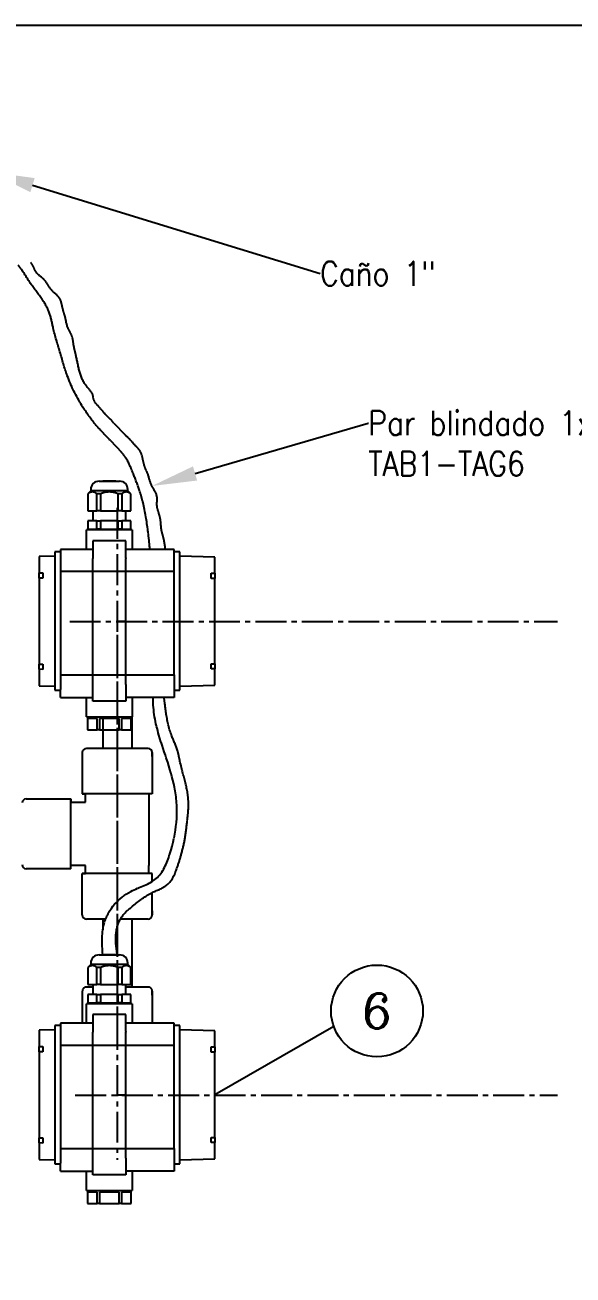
# Model space of a CAD drawing. Header units: millimetres. Extents: x -17263 to -7565, y 1486 to 4446.
# Drawn here: x -14577 to -14240, y 3677 to 4446 of the extents above; entities that cross this region are included whole.
import ezdxf
from ezdxf import colors
from ezdxf.entities.mleader import LeaderData, LeaderLine
from ezdxf.enums import TextEntityAlignment as Align
from ezdxf.math import Vec2, Vec3

# ---------------------------------------------------------------- set-up
doc = ezdxf.new("R2010")
doc.units = ezdxf.units.MM
doc.linetypes.add('1 PULG', pattern=[10, 10, 0])
doc.linetypes.add('CENTER2', pattern=[28.575, 19.05, -3.175, 3.175, -3.175])
for name, color, linetype in [('Canalización nueva', 6, 'Continuous'), ('Conductor nuevo', 1, '1 PULG'), ('Instrumentos nuevos', 3, '1 PULG'), ('REFERENCIAS', 1, 'Continuous'), ('TRDETAIL3', 7, 'Continuous'), ('TRMODEL1', 7, 'Continuous')]:
    doc.layers.add(name, color=color, linetype=linetype)
doc.styles.add('ROMANC', font='romanc')
doc.styles.get("Standard").update_dxf_attribs({"font": 'arial.ttf'})

# ---------------------------------------------------------------- blocks, each defined once
blk = doc.blocks.new('REF_NUM')
at = {"layer": 'REFERENCIAS'}
blk.add_circle((0, 0), 7.9, dxfattribs=at)
at = {"layer": 'REFERENCIAS', "style": 'ROMANC'}
blk.add_attdef('NUM', text='', height=6, dxfattribs=at).set_placement((0, 0), align=Align.MIDDLE)

msp = doc.modelspace()

# ---------------------------------------------------------------- linework, layer by layer
for p, q in [((-14521.33, 4165.6), (-14529.33, 4165.6)), ((-14521.33, 4165.6), (-14529.33, 4165.6)), ((-14525.33, 4165.6), (-14521.33, 4165.6)), ((-14515.13, 4079.28), (-14520.43, 4079.28)), ((-14555.43, 4032.57), (-14535.53, 4032.57)), ((-14485.43, 4032.57), (-14515.13, 4032.57)), ((-14529.33, 4020.62), (-14529.33, 4001.17)), ((-14511.52, 4020.62), (-14511.52, 4001.17)), ((-14501.43, 4001.17), (-14539.43, 4001.17)), ((-14541.93, 3998.67), (-14541.93, 3996.17)), ((-14498.93, 3996.17), (-14498.93, 3998.67)), ((-14549.01, 3927.22), (-14549.01, 3970.22)), ((-14549.01, 3970.22), (-14549.01, 3968.22)), ((-14549.01, 3968.22), (-14539.93, 3968.22)), ((-14498.93, 3973.23), (-14541.93, 3973.23)), ((-14541.65, 3973.23), (-14541.93, 3973.23)), ((-14541.93, 3973.23), (-14539.93, 3973.23)), ((-14539.93, 3968.22), (-14539.93, 3973.23)), ((-14500.93, 3973.23), (-14500.93, 3929.22)), ((-14498.93, 3973.23), (-14500.93, 3973.23)), ((-14498.93, 3973.23), (-14499.2, 3973.23)), ((-14549.01, 3927.22), (-14549.01, 3929.22)), ((-14539.93, 3929.22), (-14549.01, 3929.22)), ((-14498.93, 3924.2), (-14541.93, 3924.2)), ((-14541.65, 3924.2), (-14541.93, 3924.2)), ((-14541.93, 3924.2), (-14539.93, 3924.2)), ((-14539.93, 3924.2), (-14539.93, 3929.22)), ((-14500.93, 3924.2), (-14500.93, 3929.22)), ((-14498.93, 3924.2), (-14500.93, 3924.2)), ((-14498.93, 3924.2), (-14499.2, 3924.2)), ((-14541.93, 3898.76), (-14541.93, 3901.26)), ((-14498.93, 3901.26), (-14498.93, 3898.76)), ((-14527.63, 3896.26), (-14539.43, 3896.26)), ((-14529.33, 3896.26), (-14529.33, 3889.59)), ((-14501.43, 3896.26), (-14518.48, 3896.26)), ((-14511.52, 3896.26), (-14511.52, 3854.37)), ((-14529.33, 3874.28), (-14529.33, 3874.19))]:
    msp.add_line(p, q)
msp.add_lwpolyline([(-15513.84, 4446.27), (-13588.84, 4446.27), (-13588.84, 3311.27), (-14463.84, 3311.27), (-14463.84, 3061.27), (-15513.84, 3061.27), (-15513.84, 4446.27)], close=True)
for centre, start, end in [((-14539.43, 3998.67), 90, 180), ((-14501.43, 3998.67), 0, 90), ((-14576.45, 3967.72), 90, 180), ((-14576.45, 3929.72), 180, 270), ((-14539.43, 3898.76), 180, 270), ((-14501.43, 3898.76), 270, 0)]:
    msp.add_arc(centre, 2.5, start, end)
at = {"layer": 'Conductor nuevo'}
for p, q in [((-14522.59, 4201.22), (-14514.02, 4192.53)), ((-14524.61, 4190.59), (-14517.8, 4183.55))]:
    msp.add_line(p, q, dxfattribs=at)
for points, knots in [([(-14522.59, 4201.22), (-14522.88, 4201.66), (-14524.02, 4203.25), (-14527.61, 4206.25), (-14530.97, 4210.88), (-14535.18, 4214.94), (-14535.25, 4220.02), (-14540.48, 4224.47), (-14543.96, 4232.66), (-14545.36, 4241.74), (-14547.42, 4249.15), (-14547.87, 4255.2), (-14551.47, 4260.32), (-14552.18, 4266.42), (-14554.35, 4272.36), (-14555.08, 4278.42), (-14559.43, 4281.48), (-14562.61, 4285.22), (-14564.95, 4289.99), (-14570.12, 4292.95), (-14571.78, 4297.31), (-14573.09, 4299.47), (-14573.62, 4300.23)], [87.299155, 87.299155, 87.299155, 87.299155, 88.879801, 93.145056, 101.159697, 106.286811, 109.76151, 115.415854, 125.529667, 135.953674, 142.903012, 148.668134, 153.724978, 161.129585, 166.617167, 172.934956, 178.266547, 181.742038, 187.702166, 193.839356, 198.562256, 201.319379, 201.319379, 201.319379, 201.319379]), ([(-14524.61, 4190.59), (-14526.21, 4192.25), (-14529.78, 4195.94), (-14536.02, 4202.84), (-14543.89, 4214.21), (-14551.17, 4228.7), (-14555.56, 4245.17), (-14559.65, 4257.8), (-14561.63, 4269.13), (-14566.77, 4278.33), (-14573.67, 4286.55), (-14577.93, 4293.95), (-14580.63, 4297.61), (-14581.31, 4298.42)], [72.951773, 72.951773, 72.951773, 72.951773, 79.875674, 88.393149, 100.795671, 121.290567, 136.616721, 151.83651, 161.12814, 170.872929, 182.970269, 193.285385, 196.478144, 196.478144, 196.478144, 196.478144]), ([(-14490.79, 4123.57), (-14491.06, 4125.77), (-14491.62, 4130.16), (-14493.56, 4135.83), (-14493.54, 4141.26), (-14494.81, 4145.98), (-14496.46, 4150.88), (-14495.16, 4157.21), (-14499.95, 4162.87), (-14501.09, 4169.48), (-14503.74, 4174.47), (-14504.68, 4179.42), (-14505.88, 4184.21), (-14509.8, 4187.86), (-14512.02, 4190.81), (-14513.79, 4192.34), (-14514.02, 4192.53)], [0.593276, 0.593276, 0.593276, 0.593276, 7.249314, 13.831203, 18.369362, 23.397554, 28.425807, 33.701909, 41.626106, 48.777121, 53.676953, 58.338695, 63.941695, 67.949061, 74.085877, 74.978476, 74.978476, 74.978476, 74.978476]), ([(-14500.28, 4123.57), (-14500.68, 4127.42), (-14501.71, 4137.08), (-14503.59, 4149.02), (-14506.7, 4160.42), (-14510.35, 4169.49), (-14513.57, 4178.09), (-14516.94, 4182.36), (-14517.97, 4183.55)], [0, 0, 0, 0, 11.621036, 29.157294, 36.174011, 46.988671, 58.584374, 63.305539, 63.305539, 63.305539, 63.305539]), ([(-14529.33, 3874.19), (-14529.79, 3881.18), (-14530.83, 3896.61), (-14515.29, 3914.12), (-14494.72, 3918.91), (-14484.52, 3943.74), (-14481.36, 3973.15), (-14495.36, 4007.96), (-14498.34, 4024.01), (-14498.43, 4032.57)], [0, 0, 0, 0, 20.435352, 45.076205, 62.60469, 79.933051, 119.168323, 153.866329, 180.008, 180.008, 180.008, 180.008]), ([(-14520.43, 3874.19), (-14521.05, 3878.65), (-14522.17, 3886.56), (-14518.7, 3897.78), (-14509.55, 3905.44), (-14500.3, 3912.71), (-14488.23, 3916.44), (-14483.9, 3926.36), (-14481.05, 3935.73), (-14478.57, 3945.44), (-14477.49, 3955.83), (-14476.05, 3967.91), (-14478.15, 3979.88), (-14481.2, 3989.46), (-14483.38, 4001.21), (-14488.17, 4010.79), (-14490.13, 4020.59), (-14491, 4027.55), (-14491.66, 4032.58)], [0, 0, 0, 0, 13.444954, 23.815003, 33.412024, 48.480352, 59.338012, 71.51648, 80.111059, 89.800919, 101.207485, 111.500556, 126.24231, 142.842145, 149.160155, 158.865948, 173.424703, 180.35329, 180.35329, 180.35329, 180.35329])]:
    msp.add_open_spline(points, degree=3, knots=knots, dxfattribs=at)
at = {"layer": 'Instrumentos nuevos', "linetype": 'Continuous'}
for p, q in [((-14536.73, 3868.19), (-14538.53, 3866.39)), ((-14536.73, 3869.09), (-14536.73, 3868.19)), ((-14513.93, 3868.19), (-14536.73, 3868.19)), ((-14531.63, 3874.19), (-14519.03, 3874.19)), ((-14513.93, 3868.19), (-14513.93, 3869.09)), ((-14512.13, 3866.39), (-14513.93, 3868.19)), ((-14538.47, 3866.39), (-14538.53, 3866.39)), ((-14538.53, 3866.39), (-14538.53, 3855.89)), ((-14538.3, 3866.52), (-14538.47, 3866.39)), ((-14538.47, 3866.39), (-14538.47, 3855.89)), ((-14538.13, 3866.65), (-14538.3, 3866.52)), ((-14537.96, 3866.77), (-14538.13, 3866.65)), ((-14537.8, 3866.89), (-14537.96, 3866.77)), ((-14537.63, 3866.99), (-14537.8, 3866.89)), ((-14537.47, 3867.08), (-14537.63, 3866.99)), ((-14537.32, 3867.17), (-14537.47, 3867.08)), ((-14537.16, 3867.24), (-14537.32, 3867.17)), ((-14537, 3867.31), (-14537.16, 3867.24)), ((-14536.85, 3867.37), (-14537, 3867.31)), ((-14536.7, 3867.43), (-14536.85, 3867.37)), ((-14536.54, 3867.47), (-14536.7, 3867.43)), ((-14536.39, 3867.51), (-14536.54, 3867.47)), ((-14536.24, 3867.54), (-14536.39, 3867.51)), ((-14536.09, 3867.56), (-14536.24, 3867.54)), ((-14535.94, 3867.58), (-14536.09, 3867.56)), ((-14535.79, 3867.58), (-14535.94, 3867.58)), ((-14535.64, 3867.58), (-14535.79, 3867.58)), ((-14535.49, 3867.58), (-14535.64, 3867.58)), ((-14535.34, 3867.56), (-14535.49, 3867.58)), ((-14535.19, 3867.54), (-14535.34, 3867.56)), ((-14535.04, 3867.51), (-14535.19, 3867.54)), ((-14534.89, 3867.47), (-14535.04, 3867.51)), ((-14534.74, 3867.43), (-14534.89, 3867.47)), ((-14534.59, 3867.37), (-14534.74, 3867.43)), ((-14534.43, 3867.31), (-14534.59, 3867.37)), ((-14534.28, 3867.24), (-14534.43, 3867.31)), ((-14534.12, 3867.17), (-14534.28, 3867.24)), ((-14533.96, 3867.08), (-14534.12, 3867.17)), ((-14533.8, 3866.99), (-14533.96, 3867.08)), ((-14533.64, 3866.89), (-14533.8, 3866.99)), ((-14533.47, 3866.77), (-14533.64, 3866.89)), ((-14533.31, 3866.65), (-14533.47, 3866.77)), ((-14533.14, 3866.52), (-14533.31, 3866.65)), ((-14532.97, 3866.39), (-14533.14, 3866.52)), ((-14530.82, 3866.39), (-14532.97, 3866.39)), ((-14532.97, 3855.89), (-14532.97, 3866.39)), ((-14530.48, 3866.52), (-14530.82, 3866.39)), ((-14530.82, 3866.39), (-14530.82, 3855.89)), ((-14530.14, 3866.65), (-14530.48, 3866.52)), ((-14529.81, 3866.77), (-14530.14, 3866.65)), ((-14529.48, 3866.89), (-14529.81, 3866.77)), ((-14529.16, 3866.99), (-14529.48, 3866.89)), ((-14528.84, 3867.08), (-14529.16, 3866.99)), ((-14528.52, 3867.17), (-14528.84, 3867.08)), ((-14528.21, 3867.24), (-14528.52, 3867.17)), ((-14527.9, 3867.31), (-14528.21, 3867.24)), ((-14527.59, 3867.37), (-14527.9, 3867.31)), ((-14527.28, 3867.43), (-14527.59, 3867.37)), ((-14526.98, 3867.47), (-14527.28, 3867.43)), ((-14526.68, 3867.51), (-14526.98, 3867.47)), ((-14526.37, 3867.54), (-14526.68, 3867.51)), ((-14526.07, 3867.56), (-14526.37, 3867.54)), ((-14525.77, 3867.58), (-14526.07, 3867.56)), ((-14525.47, 3867.58), (-14525.77, 3867.58)), ((-14525.18, 3867.58), (-14525.47, 3867.58)), ((-14524.88, 3867.58), (-14525.18, 3867.58)), ((-14524.58, 3867.56), (-14524.88, 3867.58)), ((-14524.28, 3867.54), (-14524.58, 3867.56)), ((-14523.97, 3867.51), (-14524.28, 3867.54)), ((-14523.67, 3867.47), (-14523.97, 3867.51)), ((-14523.37, 3867.43), (-14523.67, 3867.47)), ((-14523.06, 3867.37), (-14523.37, 3867.43)), ((-14522.75, 3867.31), (-14523.06, 3867.37)), ((-14522.44, 3867.24), (-14522.75, 3867.31)), ((-14522.13, 3867.17), (-14522.44, 3867.24)), ((-14521.81, 3867.08), (-14522.13, 3867.17)), ((-14521.49, 3866.99), (-14521.81, 3867.08)), ((-14521.17, 3866.89), (-14521.49, 3866.99)), ((-14520.84, 3866.77), (-14521.17, 3866.89)), ((-14520.51, 3866.65), (-14520.84, 3866.77)), ((-14520.17, 3866.52), (-14520.51, 3866.65)), ((-14519.83, 3866.39), (-14520.17, 3866.52)), ((-14517.68, 3866.39), (-14519.83, 3866.39)), ((-14519.83, 3855.89), (-14519.83, 3866.39)), ((-14517.51, 3866.52), (-14517.68, 3866.39)), ((-14517.68, 3866.39), (-14517.68, 3855.89)), ((-14517.34, 3866.65), (-14517.51, 3866.52)), ((-14517.18, 3866.77), (-14517.34, 3866.65)), ((-14517.01, 3866.89), (-14517.18, 3866.77)), ((-14516.85, 3866.99), (-14517.01, 3866.89)), ((-14516.69, 3867.08), (-14516.85, 3866.99)), ((-14516.53, 3867.17), (-14516.69, 3867.08)), ((-14516.37, 3867.24), (-14516.53, 3867.17)), ((-14516.22, 3867.31), (-14516.37, 3867.24)), ((-14516.07, 3867.37), (-14516.22, 3867.31)), ((-14515.91, 3867.43), (-14516.07, 3867.37)), ((-14515.76, 3867.47), (-14515.91, 3867.43)), ((-14515.61, 3867.51), (-14515.76, 3867.47)), ((-14515.46, 3867.54), (-14515.61, 3867.51)), ((-14515.31, 3867.56), (-14515.46, 3867.54)), ((-14515.16, 3867.58), (-14515.31, 3867.56)), ((-14515.01, 3867.58), (-14515.16, 3867.58)), ((-14514.86, 3867.58), (-14515.01, 3867.58)), ((-14514.71, 3867.58), (-14514.86, 3867.58)), ((-14514.56, 3867.56), (-14514.71, 3867.58)), ((-14514.41, 3867.54), (-14514.56, 3867.56)), ((-14514.26, 3867.51), (-14514.41, 3867.54)), ((-14514.11, 3867.47), (-14514.26, 3867.51)), ((-14513.95, 3867.43), (-14514.11, 3867.47)), ((-14513.8, 3867.37), (-14513.95, 3867.43)), ((-14513.65, 3867.31), (-14513.8, 3867.37)), ((-14513.49, 3867.24), (-14513.65, 3867.31)), ((-14513.33, 3867.17), (-14513.49, 3867.24)), ((-14513.18, 3867.08), (-14513.33, 3867.17)), ((-14513.02, 3866.99), (-14513.18, 3867.08)), ((-14512.85, 3866.89), (-14513.02, 3866.99)), ((-14512.69, 3866.77), (-14512.85, 3866.89)), ((-14512.52, 3866.65), (-14512.69, 3866.77)), ((-14512.35, 3866.52), (-14512.52, 3866.65)), ((-14512.18, 3866.39), (-14512.35, 3866.52)), ((-14512.13, 3866.39), (-14512.18, 3866.39)), ((-14512.18, 3855.89), (-14512.18, 3866.39)), ((-14512.13, 3855.89), (-14512.13, 3866.39)), ((-14538.47, 3855.89), (-14538.53, 3855.89)), ((-14538.47, 3855.89), (-14532.97, 3855.89)), ((-14535.53, 3855.89), (-14535.53, 3849.89)), ((-14530.82, 3855.89), (-14532.97, 3855.89)), ((-14530.82, 3855.89), (-14519.83, 3855.89)), ((-14517.68, 3855.89), (-14519.83, 3855.89)), ((-14517.68, 3855.89), (-14512.18, 3855.89)), ((-14515.13, 3849.89), (-14515.13, 3855.89)), ((-14512.13, 3855.89), (-14512.18, 3855.89)), ((-14541.93, 3851.87), (-14541.93, 3832.16)), ((-14538.53, 3849.89), (-14538.47, 3849.89)), ((-14538.53, 3849.89), (-14538.53, 3844.79)), ((-14538.47, 3849.89), (-14538.47, 3844.79)), ((-14532.97, 3849.89), (-14538.47, 3849.89)), ((-14532.97, 3849.89), (-14530.82, 3849.89)), ((-14532.97, 3844.79), (-14532.97, 3849.89)), ((-14530.82, 3849.89), (-14530.82, 3844.79)), ((-14519.83, 3849.89), (-14530.82, 3849.89)), ((-14519.83, 3849.89), (-14517.68, 3849.89)), ((-14519.83, 3844.79), (-14519.83, 3849.89)), ((-14517.68, 3849.89), (-14517.68, 3844.79)), ((-14512.18, 3849.89), (-14517.68, 3849.89)), ((-14512.18, 3849.89), (-14512.13, 3849.89)), ((-14512.18, 3844.79), (-14512.18, 3849.89)), ((-14512.13, 3844.79), (-14512.13, 3849.89)), ((-14498.93, 3851.87), (-14498.93, 3832.16)), ((-14511.33, 3844.19), (-14539.33, 3844.19)), ((-14539.33, 3832.16), (-14539.33, 3844.19)), ((-14538.47, 3844.79), (-14538.53, 3844.79)), ((-14538.47, 3844.79), (-14532.97, 3844.79)), ((-14535.53, 3844.79), (-14535.53, 3844.19)), ((-14535.53, 3837.46), (-14535.53, 3827.16)), ((-14515.13, 3837.46), (-14535.53, 3837.46)), ((-14530.82, 3844.79), (-14532.97, 3844.79)), ((-14530.82, 3844.79), (-14519.83, 3844.79)), ((-14517.68, 3844.79), (-14519.83, 3844.79)), ((-14517.68, 3844.79), (-14512.18, 3844.79)), ((-14515.13, 3844.19), (-14515.13, 3844.79)), ((-14515.13, 3827.16), (-14515.13, 3837.46)), ((-14512.13, 3844.79), (-14512.18, 3844.79)), ((-14511.33, 3844.19), (-14511.33, 3832.16)), ((-14558.83, 3830.66), (-14558.83, 3745.66)), ((-14555.43, 3830.66), (-14558.83, 3830.66)), ((-14555.43, 3832.16), (-14555.43, 3818.76)), ((-14535.53, 3832.16), (-14555.43, 3832.16)), ((-14485.43, 3832.16), (-14515.13, 3832.16)), ((-14485.43, 3818.76), (-14485.43, 3832.16)), ((-14482.03, 3830.66), (-14485.43, 3830.66)), ((-14482.03, 3745.66), (-14482.03, 3830.66)), ((-14558.83, 3828.16), (-14568.43, 3827.91)), ((-14568.43, 3827.91), (-14568.43, 3817.83)), ((-14535.53, 3827.16), (-14535.53, 3826.59)), ((-14535.53, 3738.86), (-14535.53, 3826.59)), ((-14515.13, 3827.16), (-14515.13, 3826.59)), ((-14515.13, 3749.16), (-14515.13, 3826.59)), ((-14460.43, 3827.56), (-14482.03, 3828.16)), ((-14460.43, 3817.58), (-14460.43, 3827.56)), ((-14568.43, 3817.83), (-14566.15, 3817.87)), ((-14568.43, 3814.61), (-14568.43, 3817.83)), ((-14568.43, 3814.61), (-14568.43, 3817.83)), ((-14566.15, 3814.65), (-14568.43, 3814.61)), ((-14568.43, 3814.61), (-14568.43, 3761.7)), ((-14566.15, 3817.87), (-14566.15, 3814.65)), ((-14555.43, 3818.76), (-14555.43, 3757.56)), ((-14555.43, 3818.76), (-14485.43, 3818.76)), ((-14485.43, 3757.56), (-14485.43, 3818.76)), ((-14462.7, 3814.41), (-14462.7, 3817.62)), ((-14462.7, 3817.62), (-14460.43, 3817.58)), ((-14460.43, 3814.36), (-14462.7, 3814.41)), ((-14460.43, 3817.58), (-14460.43, 3814.36)), ((-14460.43, 3761.95), (-14460.43, 3814.36)), ((-14568.43, 3761.7), (-14566.15, 3761.66)), ((-14568.43, 3758.49), (-14568.43, 3761.7)), ((-14566.15, 3761.66), (-14566.15, 3758.44)), ((-14462.7, 3761.91), (-14460.43, 3761.95)), ((-14462.7, 3758.69), (-14462.7, 3761.91)), ((-14460.43, 3761.95), (-14460.43, 3758.73)), ((-14566.15, 3758.44), (-14568.43, 3758.49)), ((-14568.43, 3758.49), (-14568.43, 3748.41)), ((-14555.43, 3757.56), (-14555.43, 3755.02)), ((-14555.43, 3755.02), (-14555.43, 3746.16)), ((-14555.43, 3755.02), (-14485.43, 3755.02)), ((-14485.43, 3755.02), (-14485.43, 3757.56)), ((-14485.43, 3755.02), (-14485.43, 3746.16)), ((-14460.43, 3758.73), (-14462.7, 3758.69)), ((-14460.43, 3748.76), (-14460.43, 3758.73)), ((-14568.43, 3748.41), (-14558.83, 3748.16)), ((-14558.83, 3745.66), (-14555.43, 3745.66)), ((-14555.43, 3741.16), (-14555.43, 3746.16)), ((-14535.53, 3749.16), (-14535.53, 3749.73)), ((-14515.13, 3749.16), (-14515.13, 3738.86)), ((-14485.43, 3746.16), (-14485.43, 3741.16)), ((-14485.43, 3745.66), (-14482.03, 3745.66)), ((-14482.03, 3748.16), (-14460.43, 3748.76)), ((-14539.33, 3729.2), (-14539.33, 3741.16)), ((-14515.13, 3738.86), (-14535.53, 3738.86)), ((-14511.33, 3741.16), (-14511.33, 3729.2)), ((-14539.33, 3729.2), (-14511.33, 3729.2)), ((-14538.73, 3729.2), (-14538.73, 3721.2)), ((-14538.7, 3728.2), (-14538.7, 3721.2)), ((-14532.74, 3728.2), (-14538.7, 3728.2)), ((-14532.74, 3721.2), (-14532.74, 3728.2)), ((-14531.29, 3728.2), (-14531.29, 3721.2)), ((-14519.36, 3728.2), (-14531.29, 3728.2)), ((-14519.36, 3721.2), (-14519.36, 3728.2)), ((-14517.91, 3728.2), (-14517.91, 3721.2)), ((-14511.95, 3728.2), (-14517.91, 3728.2)), ((-14511.95, 3721.2), (-14511.95, 3728.2)), ((-14511.93, 3721.2), (-14511.93, 3729.2)), ((-14538.7, 3721.2), (-14538.73, 3721.2)), ((-14538.7, 3721.2), (-14532.74, 3721.2)), ((-14531.29, 3721.2), (-14532.74, 3721.2)), ((-14531.29, 3721.2), (-14519.36, 3721.2)), ((-14517.91, 3721.2), (-14519.36, 3721.2)), ((-14517.91, 3721.2), (-14511.95, 3721.2)), ((-14511.93, 3721.2), (-14511.95, 3721.2))]:
    msp.add_line(p, q, dxfattribs=at)
at = {"layer": 'Instrumentos nuevos'}
for p, q in [((-14521.33, 3874.19), (-14529.33, 3874.19)), ((-14521.33, 3874.19), (-14529.33, 3874.19)), ((-14525.33, 3874.19), (-14521.33, 3874.19)), ((-14535.53, 3854.37), (-14539.43, 3854.37)), ((-14501.43, 3854.37), (-14515.13, 3854.37)), ((-14541.93, 3851.87), (-14541.93, 3849.37)), ((-14498.93, 3849.37), (-14498.93, 3851.87)), ((-14515.13, 3787.87), (-14520.43, 3787.87)), ((-14555.43, 3741.16), (-14535.53, 3741.16)), ((-14485.43, 3741.16), (-14515.13, 3741.16))]:
    msp.add_line(p, q, dxfattribs=at)
at = {"layer": 'Instrumentos nuevos', "linetype": 'CENTER2'}
msp.add_line((-14546.27, 3787.87), (-14249.56, 3787.87), dxfattribs=at)
at = {"layer": 'Instrumentos nuevos', "linetype": 'Continuous'}
for centre, start, end in [((-14531.63, 3869.09), 90, 180), ((-14519.03, 3869.09), 0, 90)]:
    msp.add_arc(centre, 5.1, start, end, dxfattribs=at)
at = {"layer": 'Instrumentos nuevos'}
for centre, start, end in [((-14539.43, 3851.87), 90, 180), ((-14501.43, 3851.87), 0, 90)]:
    msp.add_arc(centre, 2.5, start, end, dxfattribs=at)
at = {"layer": 'REFERENCIAS'}
msp.add_lwpolyline([(-14387.24, 3830.21), (-14460.43, 3788.16)], dxfattribs=at)
at = {"layer": 'TRDETAIL3', "color": 4, "linetype": 'CENTER2'}
for p, q in [((-14520.43, 4149.22), (-14520.43, 3748.21)), ((-14549.7, 4079.28), (-14249.56, 4079.28)), ((-14520.43, 4071), (-14520.43, 3826.43))]:
    msp.add_line(p, q, dxfattribs=at)
at = {"layer": 'TRMODEL1', "color": 7, "linetype": 'Continuous'}
for p, q in [((-14536.73, 4160.5), (-14536.73, 4159.6)), ((-14531.63, 4165.6), (-14519.03, 4165.6)), ((-14513.93, 4159.6), (-14513.93, 4160.5)), ((-14536.73, 4159.6), (-14538.53, 4157.8)), ((-14538.47, 4157.8), (-14538.53, 4157.8)), ((-14538.53, 4157.8), (-14538.53, 4147.3)), ((-14538.3, 4157.94), (-14538.47, 4157.8)), ((-14538.47, 4157.8), (-14538.47, 4147.3)), ((-14538.13, 4158.07), (-14538.3, 4157.94)), ((-14537.96, 4158.19), (-14538.13, 4158.07)), ((-14537.8, 4158.3), (-14537.96, 4158.19)), ((-14537.63, 4158.4), (-14537.8, 4158.3)), ((-14537.47, 4158.49), (-14537.63, 4158.4)), ((-14537.32, 4158.58), (-14537.47, 4158.49)), ((-14537.16, 4158.66), (-14537.32, 4158.58)), ((-14537, 4158.72), (-14537.16, 4158.66)), ((-14536.85, 4158.79), (-14537, 4158.72)), ((-14536.7, 4158.84), (-14536.85, 4158.79)), ((-14513.93, 4159.6), (-14536.73, 4159.6)), ((-14536.54, 4158.88), (-14536.7, 4158.84)), ((-14536.39, 4158.92), (-14536.54, 4158.88)), ((-14536.24, 4158.95), (-14536.39, 4158.92)), ((-14536.09, 4158.97), (-14536.24, 4158.95)), ((-14535.94, 4158.99), (-14536.09, 4158.97)), ((-14535.79, 4159), (-14535.94, 4158.99)), ((-14535.64, 4159), (-14535.79, 4159)), ((-14535.49, 4158.99), (-14535.64, 4159)), ((-14535.34, 4158.97), (-14535.49, 4158.99)), ((-14535.19, 4158.95), (-14535.34, 4158.97)), ((-14535.04, 4158.92), (-14535.19, 4158.95)), ((-14534.89, 4158.88), (-14535.04, 4158.92)), ((-14534.74, 4158.84), (-14534.89, 4158.88)), ((-14534.59, 4158.79), (-14534.74, 4158.84)), ((-14534.43, 4158.72), (-14534.59, 4158.79)), ((-14534.28, 4158.66), (-14534.43, 4158.72)), ((-14534.12, 4158.58), (-14534.28, 4158.66)), ((-14533.96, 4158.49), (-14534.12, 4158.58)), ((-14533.8, 4158.4), (-14533.96, 4158.49)), ((-14533.64, 4158.3), (-14533.8, 4158.4)), ((-14533.47, 4158.19), (-14533.64, 4158.3)), ((-14533.31, 4158.07), (-14533.47, 4158.19)), ((-14533.14, 4157.94), (-14533.31, 4158.07)), ((-14532.97, 4157.8), (-14533.14, 4157.94)), ((-14530.82, 4157.8), (-14532.97, 4157.8)), ((-14532.97, 4147.3), (-14532.97, 4157.8)), ((-14530.48, 4157.94), (-14530.82, 4157.8)), ((-14530.82, 4157.8), (-14530.82, 4147.3)), ((-14530.14, 4158.07), (-14530.48, 4157.94)), ((-14529.81, 4158.19), (-14530.14, 4158.07)), ((-14529.48, 4158.3), (-14529.81, 4158.19)), ((-14529.16, 4158.4), (-14529.48, 4158.3)), ((-14528.84, 4158.49), (-14529.16, 4158.4)), ((-14528.52, 4158.58), (-14528.84, 4158.49)), ((-14528.21, 4158.66), (-14528.52, 4158.58)), ((-14527.9, 4158.72), (-14528.21, 4158.66)), ((-14527.59, 4158.79), (-14527.9, 4158.72)), ((-14527.28, 4158.84), (-14527.59, 4158.79)), ((-14526.98, 4158.88), (-14527.28, 4158.84)), ((-14526.68, 4158.92), (-14526.98, 4158.88)), ((-14526.37, 4158.95), (-14526.68, 4158.92)), ((-14526.07, 4158.97), (-14526.37, 4158.95)), ((-14525.77, 4158.99), (-14526.07, 4158.97)), ((-14525.47, 4159), (-14525.77, 4158.99)), ((-14525.18, 4159), (-14525.47, 4159)), ((-14524.88, 4158.99), (-14525.18, 4159)), ((-14524.58, 4158.97), (-14524.88, 4158.99)), ((-14524.28, 4158.95), (-14524.58, 4158.97)), ((-14523.97, 4158.92), (-14524.28, 4158.95)), ((-14523.67, 4158.88), (-14523.97, 4158.92)), ((-14523.37, 4158.84), (-14523.67, 4158.88)), ((-14523.06, 4158.79), (-14523.37, 4158.84)), ((-14522.75, 4158.72), (-14523.06, 4158.79)), ((-14522.44, 4158.66), (-14522.75, 4158.72)), ((-14522.13, 4158.58), (-14522.44, 4158.66)), ((-14521.81, 4158.49), (-14522.13, 4158.58)), ((-14521.49, 4158.4), (-14521.81, 4158.49)), ((-14521.17, 4158.3), (-14521.49, 4158.4)), ((-14520.84, 4158.19), (-14521.17, 4158.3)), ((-14520.51, 4158.07), (-14520.84, 4158.19)), ((-14520.17, 4157.94), (-14520.51, 4158.07)), ((-14519.83, 4157.8), (-14520.17, 4157.94)), ((-14517.68, 4157.8), (-14519.83, 4157.8)), ((-14519.83, 4147.3), (-14519.83, 4157.8)), ((-14517.51, 4157.94), (-14517.68, 4157.8)), ((-14517.68, 4157.8), (-14517.68, 4147.3)), ((-14517.34, 4158.07), (-14517.51, 4157.94)), ((-14517.18, 4158.19), (-14517.34, 4158.07)), ((-14517.01, 4158.3), (-14517.18, 4158.19)), ((-14516.85, 4158.4), (-14517.01, 4158.3)), ((-14516.69, 4158.49), (-14516.85, 4158.4)), ((-14516.53, 4158.58), (-14516.69, 4158.49)), ((-14516.37, 4158.66), (-14516.53, 4158.58)), ((-14516.22, 4158.72), (-14516.37, 4158.66)), ((-14516.07, 4158.79), (-14516.22, 4158.72)), ((-14515.91, 4158.84), (-14516.07, 4158.79)), ((-14515.76, 4158.88), (-14515.91, 4158.84)), ((-14515.61, 4158.92), (-14515.76, 4158.88)), ((-14515.46, 4158.95), (-14515.61, 4158.92)), ((-14515.31, 4158.97), (-14515.46, 4158.95)), ((-14515.16, 4158.99), (-14515.31, 4158.97)), ((-14515.01, 4159), (-14515.16, 4158.99)), ((-14514.86, 4159), (-14515.01, 4159)), ((-14514.71, 4158.99), (-14514.86, 4159)), ((-14514.56, 4158.97), (-14514.71, 4158.99)), ((-14514.41, 4158.95), (-14514.56, 4158.97)), ((-14514.26, 4158.92), (-14514.41, 4158.95)), ((-14514.11, 4158.88), (-14514.26, 4158.92)), ((-14513.95, 4158.84), (-14514.11, 4158.88)), ((-14513.8, 4158.79), (-14513.95, 4158.84)), ((-14512.13, 4157.8), (-14513.93, 4159.6)), ((-14513.65, 4158.72), (-14513.8, 4158.79)), ((-14513.49, 4158.66), (-14513.65, 4158.72)), ((-14513.33, 4158.58), (-14513.49, 4158.66)), ((-14513.18, 4158.49), (-14513.33, 4158.58)), ((-14513.02, 4158.4), (-14513.18, 4158.49)), ((-14512.85, 4158.3), (-14513.02, 4158.4)), ((-14512.69, 4158.19), (-14512.85, 4158.3)), ((-14512.52, 4158.07), (-14512.69, 4158.19)), ((-14512.35, 4157.94), (-14512.52, 4158.07)), ((-14512.18, 4157.8), (-14512.35, 4157.94)), ((-14512.13, 4157.8), (-14512.18, 4157.8)), ((-14512.18, 4147.3), (-14512.18, 4157.8)), ((-14512.13, 4147.3), (-14512.13, 4157.8)), ((-14538.47, 4147.3), (-14538.53, 4147.3)), ((-14538.47, 4147.3), (-14532.97, 4147.3)), ((-14535.53, 4147.3), (-14535.53, 4141.3)), ((-14530.82, 4147.3), (-14532.97, 4147.3)), ((-14530.82, 4147.3), (-14519.83, 4147.3)), ((-14517.68, 4147.3), (-14519.83, 4147.3)), ((-14517.68, 4147.3), (-14512.18, 4147.3)), ((-14515.13, 4141.3), (-14515.13, 4147.3)), ((-14512.13, 4147.3), (-14512.18, 4147.3)), ((-14538.53, 4141.3), (-14538.47, 4141.3)), ((-14538.53, 4141.3), (-14538.53, 4136.2)), ((-14538.47, 4141.3), (-14538.47, 4136.2)), ((-14532.97, 4141.3), (-14538.47, 4141.3)), ((-14532.97, 4141.3), (-14530.82, 4141.3)), ((-14532.97, 4136.2), (-14532.97, 4141.3)), ((-14530.82, 4141.3), (-14530.82, 4136.2)), ((-14519.83, 4141.3), (-14530.82, 4141.3)), ((-14519.83, 4141.3), (-14517.68, 4141.3)), ((-14519.83, 4136.2), (-14519.83, 4141.3)), ((-14517.68, 4141.3), (-14517.68, 4136.2)), ((-14512.18, 4141.3), (-14517.68, 4141.3)), ((-14512.18, 4141.3), (-14512.13, 4141.3)), ((-14512.18, 4136.2), (-14512.18, 4141.3)), ((-14512.13, 4136.2), (-14512.13, 4141.3)), ((-14511.33, 4135.6), (-14539.33, 4135.6)), ((-14539.33, 4123.57), (-14539.33, 4135.6)), ((-14538.47, 4136.2), (-14538.53, 4136.2)), ((-14538.47, 4136.2), (-14532.97, 4136.2)), ((-14535.53, 4136.2), (-14535.53, 4135.6)), ((-14530.82, 4136.2), (-14532.97, 4136.2)), ((-14530.82, 4136.2), (-14519.83, 4136.2)), ((-14517.68, 4136.2), (-14519.83, 4136.2)), ((-14517.68, 4136.2), (-14512.18, 4136.2)), ((-14515.13, 4135.6), (-14515.13, 4136.2)), ((-14512.13, 4136.2), (-14512.18, 4136.2)), ((-14511.33, 4135.6), (-14511.33, 4123.57)), ((-14558.83, 4122.07), (-14558.83, 4037.07)), ((-14555.43, 4122.07), (-14558.83, 4122.07)), ((-14555.43, 4123.57), (-14555.43, 4110.17)), ((-14535.53, 4123.57), (-14555.43, 4123.57)), ((-14535.53, 4128.87), (-14535.53, 4118.57)), ((-14515.13, 4128.87), (-14535.53, 4128.87)), ((-14515.13, 4118.57), (-14515.13, 4128.87)), ((-14485.43, 4123.57), (-14515.13, 4123.57)), ((-14485.43, 4110.17), (-14485.43, 4123.57)), ((-14482.03, 4122.07), (-14485.43, 4122.07)), ((-14482.03, 4037.07), (-14482.03, 4122.07)), ((-14558.83, 4119.57), (-14568.43, 4119.32)), ((-14568.43, 4119.32), (-14568.43, 4109.24)), ((-14535.53, 4118.57), (-14535.53, 4118)), ((-14535.53, 4030.27), (-14535.53, 4118)), ((-14515.13, 4118.57), (-14515.13, 4118)), ((-14515.13, 4040.57), (-14515.13, 4118)), ((-14460.43, 4118.97), (-14482.03, 4119.57)), ((-14460.43, 4108.99), (-14460.43, 4118.97)), ((-14568.43, 4109.24), (-14566.15, 4109.28)), ((-14568.43, 4106.02), (-14568.43, 4109.24)), ((-14568.43, 4106.02), (-14568.43, 4109.24)), ((-14566.15, 4109.28), (-14566.15, 4106.06)), ((-14555.43, 4110.17), (-14555.43, 4048.97)), ((-14555.43, 4110.17), (-14485.43, 4110.17)), ((-14485.43, 4048.97), (-14485.43, 4110.17)), ((-14462.7, 4105.82), (-14462.7, 4109.04)), ((-14462.7, 4109.04), (-14460.43, 4108.99)), ((-14460.43, 4108.99), (-14460.43, 4105.77)), ((-14566.15, 4106.06), (-14568.43, 4106.02)), ((-14568.43, 4106.02), (-14568.43, 4053.12)), ((-14460.43, 4105.77), (-14462.7, 4105.82)), ((-14460.43, 4053.36), (-14460.43, 4105.77)), ((-14568.43, 4053.12), (-14566.15, 4053.07)), ((-14568.43, 4049.9), (-14568.43, 4053.12)), ((-14566.15, 4053.07), (-14566.15, 4049.86)), ((-14462.7, 4053.32), (-14460.43, 4053.36)), ((-14462.7, 4050.1), (-14462.7, 4053.32)), ((-14460.43, 4053.36), (-14460.43, 4050.15)), ((-14566.15, 4049.86), (-14568.43, 4049.9)), ((-14568.43, 4049.9), (-14568.43, 4039.82)), ((-14555.43, 4048.97), (-14555.43, 4046.43)), ((-14555.43, 4046.43), (-14555.43, 4037.57)), ((-14555.43, 4046.43), (-14485.43, 4046.43)), ((-14485.43, 4046.43), (-14485.43, 4048.97)), ((-14485.43, 4046.43), (-14485.43, 4037.57)), ((-14460.43, 4050.15), (-14462.7, 4050.1)), ((-14460.43, 4040.17), (-14460.43, 4050.15)), ((-14568.43, 4039.82), (-14558.83, 4039.57)), ((-14555.43, 4032.57), (-14555.43, 4037.57)), ((-14535.53, 4040.57), (-14535.53, 4041.14)), ((-14515.13, 4040.57), (-14515.13, 4030.27)), ((-14485.43, 4037.57), (-14485.43, 4032.57)), ((-14482.03, 4039.57), (-14460.43, 4040.17)), ((-14558.83, 4037.07), (-14555.43, 4037.07)), ((-14539.33, 4020.62), (-14539.33, 4032.57)), ((-14515.13, 4030.27), (-14535.53, 4030.27)), ((-14511.33, 4032.57), (-14511.33, 4020.62)), ((-14485.43, 4037.07), (-14482.03, 4037.07)), ((-14539.33, 4020.62), (-14511.33, 4020.62)), ((-14538.73, 4020.62), (-14538.73, 4012.62)), ((-14538.7, 4019.62), (-14538.7, 4012.62)), ((-14532.74, 4019.62), (-14538.7, 4019.62)), ((-14532.74, 4012.62), (-14532.74, 4019.62)), ((-14531.29, 4019.62), (-14531.29, 4012.62)), ((-14519.36, 4019.62), (-14531.29, 4019.62)), ((-14519.36, 4012.62), (-14519.36, 4019.62)), ((-14517.91, 4019.62), (-14517.91, 4012.62)), ((-14511.95, 4019.62), (-14517.91, 4019.62)), ((-14511.95, 4012.62), (-14511.95, 4019.62)), ((-14511.93, 4012.62), (-14511.93, 4020.62)), ((-14538.7, 4012.62), (-14538.73, 4012.62)), ((-14538.7, 4012.62), (-14532.74, 4012.62)), ((-14531.29, 4012.62), (-14532.74, 4012.62)), ((-14531.29, 4012.62), (-14519.36, 4012.62)), ((-14517.91, 4012.62), (-14519.36, 4012.62)), ((-14517.91, 4012.62), (-14511.95, 4012.62)), ((-14511.93, 4012.62), (-14511.95, 4012.62)), ((-14541.93, 3998.67), (-14541.93, 3973.23)), ((-14498.93, 3998.67), (-14498.93, 3973.23)), ((-14576.45, 3970.22), (-14549.01, 3970.22)), ((-14549.01, 3927.22), (-14576.45, 3927.22)), ((-14541.93, 3898.76), (-14541.93, 3924.2)), ((-14498.93, 3919.4), (-14498.93, 3924.2)), ((-14498.93, 3898.76), (-14498.93, 3911.84))]:
    msp.add_line(p, q, dxfattribs=at)
for centre, start, end in [((-14531.63, 4160.5), 90, 180), ((-14519.03, 4160.5), 0, 90)]:
    msp.add_arc(centre, 5.1, start, end, dxfattribs=at)

# ---------------------------------------------------------------- block references
at = {"layer": 'REFERENCIAS', "xscale": 3.575742834909031, "yscale": 3.575742834909031, "zscale": 3.575742834909031}
msp.add_blockref('REF_NUM', (-14360.63, 3839.69), dxfattribs=at).add_auto_attribs({'NUM': '6'})

# ---------------------------------------------------------------- leaders
at = {"layer": 'Canalización nueva'}
ml = msp.add_multileader_mtext('Standard', dxfattribs=at)
ml.set_content('\\A1;{\\Fromans|c0;\\W0.85;Grampa U Bolt 1" }', color=256)
ml.set_leader_properties()
ml.build(insert=Vec2(0, 0))
ml.multileader.update_dxf_attribs({"dogleg_length": 0.36, "arrow_head_size": 27.61})
ctx = ml.context
ctx.base_point, ctx.char_height, ctx.arrow_head_size, ctx.landing_gap_size, ctx.plane_origin = Vec3(-15094.13, 4369.47), 15, 27.61, 0.00994, Vec3(-15224.65, 4470.63)
notes = []
notes.append((ctx, [(1, (1, 1, 0), (-14914.65, 4369.47), (-1, 0), 0.36, [(0, [(-14775.2, 4335.22)], 0, [])])]))
ctx.mtext.insert, ctx.mtext.width, ctx.mtext.flow_direction = Vec3(-15094.12, 4379.47), 587.0217, 5
ml = msp.add_multileader_mtext('Standard', dxfattribs=at)
ml.set_content('\\A1;{\\Fromans|c0;\\W0.85;Caño 1" }', color=256)
ml.set_leader_properties()
ml.build(insert=Vec2(0, 0))
ml.multileader.update_dxf_attribs({"dogleg_length": 0.36, "arrow_head_size": 27.61})
ctx = ml.context
ctx.base_point, ctx.char_height, ctx.arrow_head_size, ctx.landing_gap_size, ctx.plane_origin = Vec3(-14395.59, 4293.38), 15, 27.61, 0.00994, Vec3(-14562.19, 4394.54)
notes.append((ctx, [(0, (1, 1, 0), (-14395.63, 4293.38), (1, 0), 0.0398, [(0, [(-14598.96, 4355.86)], 0, [])])]))
ctx.mtext.insert, ctx.mtext.width, ctx.mtext.flow_direction = Vec3(-14395.58, 4300.88), 587.0217, 5
ml = msp.add_multileader_mtext('Standard', dxfattribs=at)
ml.set_content('\\A1;{\\Fromans|c0;\\W0.85;Planchuela laminada\\P25,4x4,7 mm }', color=256)
ml.set_leader_properties()
ml.build(insert=Vec2(0, 0))
ml.multileader.update_dxf_attribs({"dogleg_length": 0.36, "arrow_head_size": 27.61})
ctx = ml.context
ctx.base_point, ctx.char_height, ctx.arrow_head_size, ctx.landing_gap_size, ctx.plane_origin = Vec3(-15078.13, 4262.93), 15, 27.61, 0.00994, Vec3(-14771.02, 4246.75)
notes.append((ctx, [(1, (1, 1, 0), (-14882.25, 4262.93), (-1, 0), 0.36, [(0, [(-14807.79, 4300.23)], 0, [])])]))
ctx.mtext.insert, ctx.mtext.width, ctx.mtext.flow_direction = Vec3(-15078.12, 4271.86), 587.0217, 5
at = {"layer": 'Conductor nuevo'}
ml = msp.add_multileader_mtext('Standard', dxfattribs=at)
ml.set_content('\\A1;{\\Fromans|c0;\\W0.85;Par blindado 1x(2x16 AWG)\\PTAB1-TAG6}', color=256)
ml.set_leader_properties()
ml.build(insert=Vec2(0, 0))
ml.multileader.update_dxf_attribs({"dogleg_length": 0.36, "arrow_head_size": 27.61})
ctx = ml.context
ctx.base_point, ctx.char_height, ctx.arrow_head_size, ctx.landing_gap_size, ctx.plane_origin = Vec3(-14365.94, 4201.4), 15, 27.61, 0.00994, Vec3(-14462.31, 4201.36)
notes.append((ctx, [(0, (1, 1, 0), (-14365.98, 4201.4), (1, 0), 0.0398, [(0, [(-14499.08, 4162.68)], 0, [])])]))
ctx.mtext.insert, ctx.mtext.width, ctx.mtext.flow_direction = Vec3(-14365.93, 4208.9), 587.0217, 5
for ctx, leaders in notes:
    for number, flags, end, landing, length, lines in leaders:
        leader = LeaderData()
        leader.index, (leader.has_last_leader_line, leader.has_dogleg_vector, leader.attachment_direction) = number, flags
        leader.last_leader_point, leader.dogleg_vector, leader.dogleg_length = Vec3(end), Vec3(landing), length
        for number, points, colour, breaks in lines:
            line = LeaderLine()
            line.index, line.vertices, line.color, line.breaks = number, Vec3.list(points), colors.encode_raw_color(colour), breaks
            leader.lines.append(line)
        ctx.leaders.append(leader)

doc.saveas('drawing.dxf')
